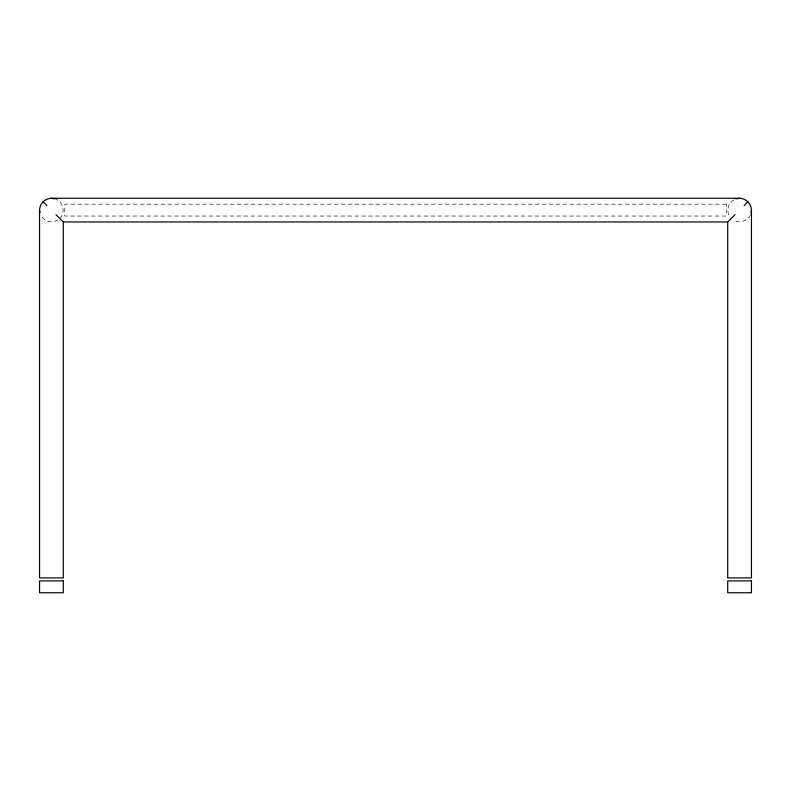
<?xml version="1.0" encoding="UTF-8"?>
<svg xmlns="http://www.w3.org/2000/svg" width="791" height="791" viewBox="0 0 791 791"><rect width="100%" height="100%" fill="white"/><g stroke="black" fill="none" stroke-linecap="round" stroke-linejoin="round"><path stroke-width="0.59" stroke-dasharray="3.96 2.97" d="M59.809 218.504C65.564 212.759 63.478 202.239 55.953 199.144M750.55 214.648C747.831 221.164 738.843 224.219 733.119 219.789M57.881 219.789C52.977 223.596 44.81 221.964 41.735 216.576M734.078 199.787C728.066 202.634 725.802 211.286 729.905 216.576M726.237 204.177L64.763 204.177L64.763 216.042L726.237 216.042L726.237 204.177"/><path stroke-width="1.19" d="M55.953 214.648L63.28 221.974L63.28 577.924L39.55 577.924L39.55 210.109C39.679 203.742 45.047 198.373 51.415 198.244L739.585 198.244C745.953 198.373 751.321 203.742 751.45 210.109L751.45 577.924L727.72 577.924L727.72 221.974L735.047 214.648M750.995 212.384L751.45 210.109M744.123 205.571L747.979 201.715M736.184 198.927L739.585 198.244M63.28 221.974L727.72 221.974M51.415 198.244L54.816 198.927M43.021 201.715L46.877 205.571M39.55 210.109L40.005 212.384M63.28 580.891L39.55 580.891L39.55 592.756L63.28 592.756L63.28 580.891M751.45 580.891L727.72 580.891L727.72 592.756L751.45 592.756L751.45 580.891"/></g></svg>
